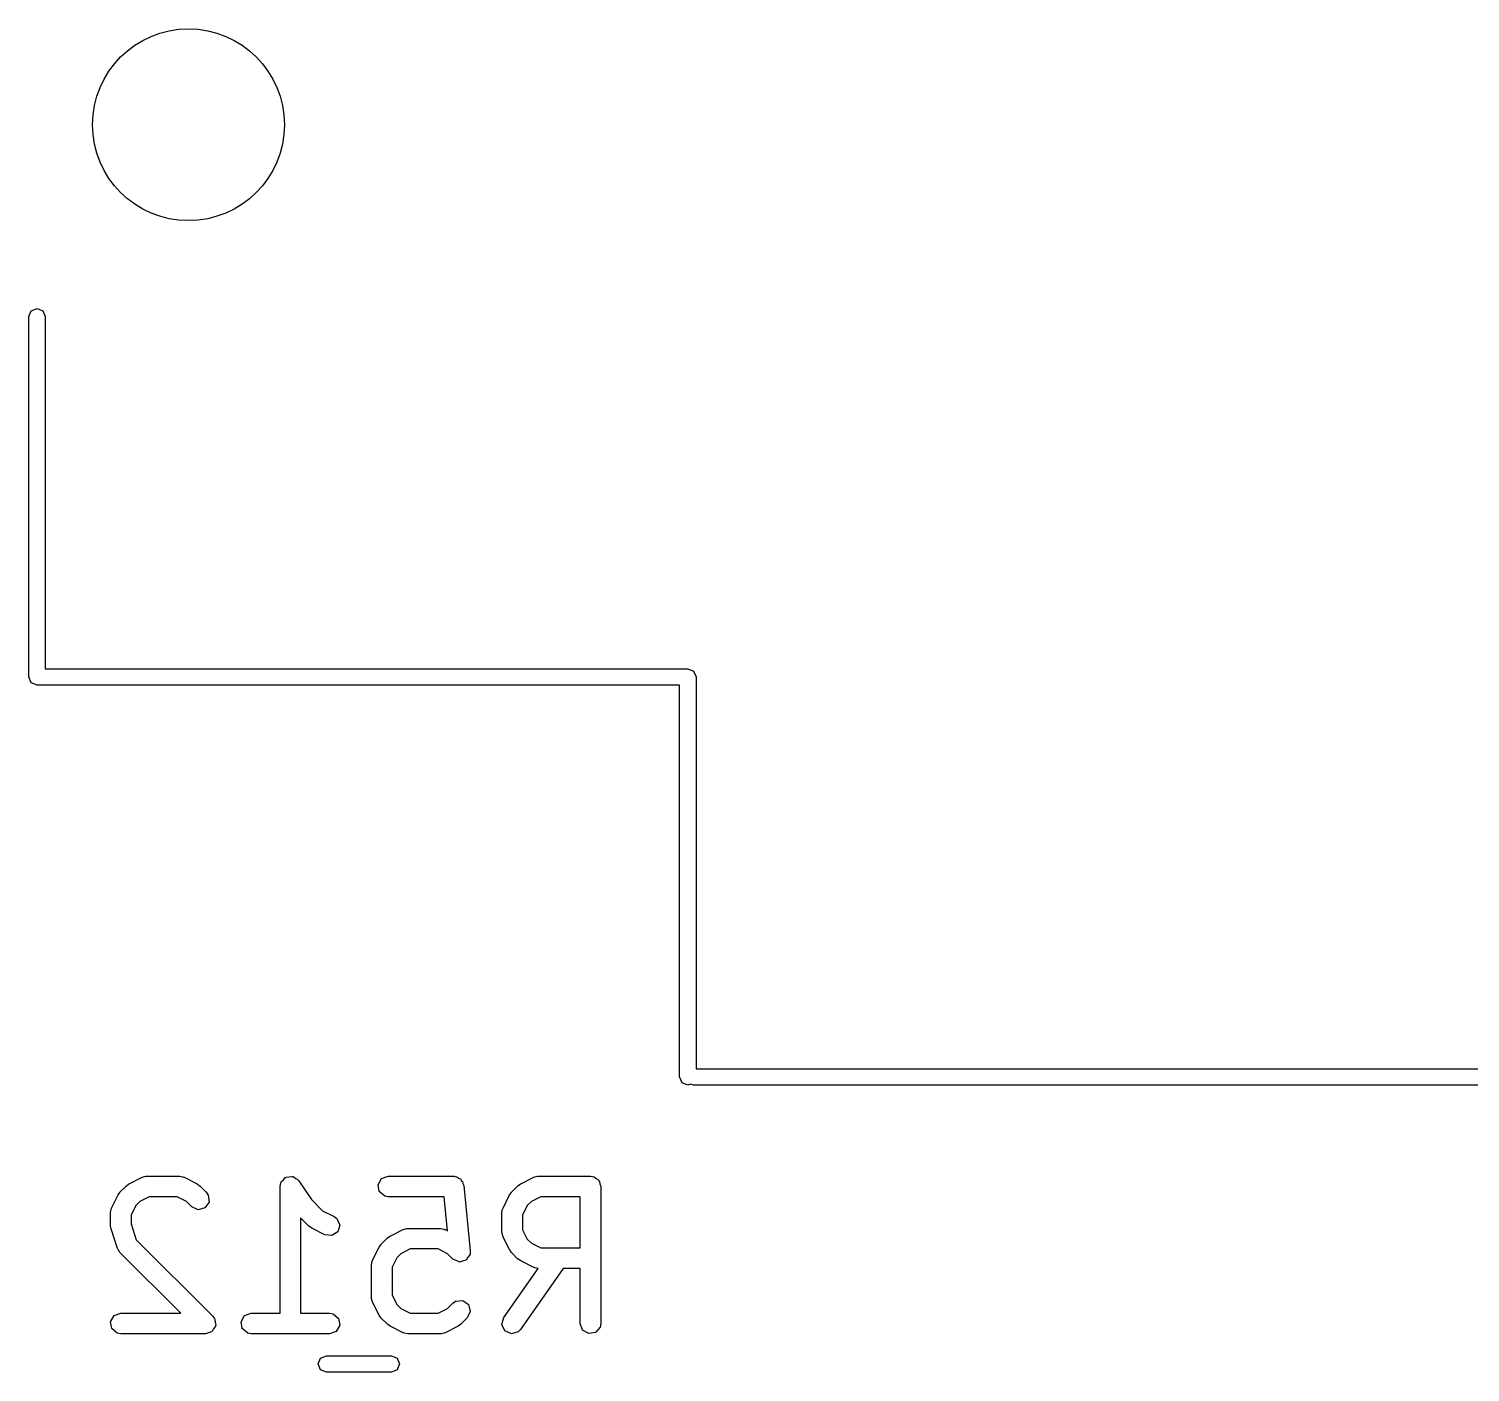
# Model space of a CAD drawing. Extents: x 109 to 192, y -153 to -42.
# Drawn here: x 147.71 to 158.22, y -71.42 to -61.61 of the extents above; entities that cross this region are included whole.
import ezdxf

# ---------------------------------------------------------------- set-up
doc = ezdxf.new("R2010")
doc.units = 0
doc.layers.add('BLACK', color=7, linetype='CONTINUOUS')

msp = doc.modelspace()

# ---------------------------------------------------------------- linework, layer by layer
at = {"layer": 'BLACK', "linetype": 'CONTINUOUS'}
for p, q in [((147.705, -63.715), (147.723, -63.6726)), ((147.705, -66.345), (147.705, -63.715)), ((147.723, -63.6726), (147.765, -63.655)), ((147.765, -63.655), (147.807, -63.6726)), ((147.807, -63.6726), (147.825, -63.715)), ((147.825, -63.715), (147.825, -66.285)), ((147.723, -66.3874), (147.705, -66.345)), ((147.825, -66.285), (152.515, -66.285)), ((152.515, -66.285), (152.557, -66.3026)), ((152.557, -66.3026), (152.575, -66.345)), ((152.575, -66.345), (152.575, -69.205)), ((147.765, -66.405), (147.723, -66.3874)), ((152.455, -66.405), (147.765, -66.405)), ((152.455, -69.265), (152.455, -66.405)), ((152.575, -69.205), (161.395, -69.205)), ((152.473, -69.3074), (152.455, -69.265)), ((152.515, -69.325), (152.473, -69.3074)), ((152.535, -69.3167), (152.515, -69.325)), ((152.555, -69.325), (152.535, -69.3167)), ((161.455, -69.325), (152.555, -69.325)), ((148.37, -70.1066), (148.418, -70.059)), ((148.418, -70.059), (148.436, -70.0461)), ((148.436, -70.0461), (148.438, -70.0449)), ((148.438, -70.0449), (148.533, -69.9973)), ((148.533, -69.9973), (148.558, -69.9899)), ((148.558, -69.9899), (148.562, -69.9909)), ((148.562, -69.9909), (148.566, -69.9894)), ((148.566, -69.9894), (148.804, -69.9894)), ((148.804, -69.9894), (148.83, -69.9939)), ((148.83, -69.9939), (148.834, -69.9968)), ((148.834, -69.9968), (148.838, -69.9973)), ((148.838, -69.9973), (148.933, -70.0449)), ((148.933, -70.0449), (148.951, -70.0583)), ((148.951, -70.0583), (148.953, -70.059)), ((148.953, -70.059), (149, -70.1066)), ((149.539, -70.0644), (149.544, -70.0387)), ((149.544, -70.0387), (149.546, -70.0354)), ((149.546, -70.0354), (149.547, -70.0311)), ((149.547, -70.0311), (149.563, -70.0161)), ((149.563, -70.0161), (149.576, -69.9994)), ((149.576, -69.9994), (149.581, -69.9987)), ((149.581, -69.9987), (149.584, -69.9957)), ((149.584, -69.9957), (149.606, -69.9943)), ((149.606, -69.9943), (149.627, -69.9905)), ((149.627, -69.9905), (149.631, -69.9927)), ((149.631, -69.9927), (149.635, -69.9924)), ((149.635, -69.9924), (149.653, -70.0053)), ((149.653, -70.0053), (149.671, -70.0162)), ((149.671, -70.0162), (149.673, -70.0202)), ((149.673, -70.0202), (149.676, -70.0228)), ((149.676, -70.0228), (149.768, -70.1595)), ((150.254, -70.0514), (150.28, -70.0069)), ((150.263, -70.1019), (150.254, -70.0514)), ((150.28, -70.0069), (150.328, -69.9894)), ((150.328, -69.9894), (150.804, -69.9894)), ((150.804, -69.9894), (150.808, -69.9901)), ((150.808, -69.9901), (150.81, -69.9896)), ((150.81, -69.9896), (150.813, -69.9909)), ((150.813, -69.9909), (150.83, -69.9939)), ((150.83, -69.9939), (150.842, -70.0041)), ((150.842, -70.0041), (150.857, -70.0107)), ((150.857, -70.0107), (150.861, -70.0201)), ((150.861, -70.0201), (150.869, -70.0269)), ((150.869, -70.0269), (150.872, -70.0426)), ((150.872, -70.0426), (150.879, -70.0569)), ((150.879, -70.0569), (150.927, -70.5331)), ((151.228, -70.1066), (151.275, -70.059)), ((151.275, -70.059), (151.294, -70.0461)), ((151.294, -70.0461), (151.295, -70.0449)), ((151.295, -70.0449), (151.39, -69.9973)), ((151.39, -69.9973), (151.415, -69.9899)), ((151.415, -69.9899), (151.419, -69.9909)), ((151.419, -69.9909), (151.424, -69.9894)), ((151.424, -69.9894), (151.804, -69.9894)), ((151.804, -69.9894), (151.814, -69.9911)), ((151.814, -69.9911), (151.817, -69.9905)), ((151.817, -69.9905), (151.82, -69.9922)), ((151.82, -69.9922), (151.83, -69.9939)), ((151.83, -69.9939), (151.845, -70.0064)), ((151.845, -70.0064), (151.862, -70.0162)), ((151.862, -70.0162), (151.864, -70.0225)), ((151.864, -70.0225), (151.869, -70.0269)), ((151.869, -70.0269), (151.873, -70.0461)), ((151.873, -70.0461), (151.879, -70.0644)), ((148.309, -70.2213), (148.356, -70.1261)), ((148.356, -70.1261), (148.37, -70.1081)), ((148.37, -70.1081), (148.37, -70.1066)), ((148.584, -70.1394), (148.516, -70.1736)), ((148.787, -70.1394), (148.584, -70.1394)), ((148.855, -70.1736), (148.787, -70.1394)), ((149, -70.1066), (149.015, -70.1279)), ((149.015, -70.1279), (149.02, -70.179)), ((149.539, -70.9894), (149.539, -70.0644)), ((149.768, -70.1595), (149.849, -70.2408)), ((150.303, -70.1349), (150.263, -70.1019)), ((150.328, -70.1394), (150.303, -70.1349)), ((150.737, -70.1394), (150.328, -70.1394)), ((150.761, -70.3876), (150.737, -70.1394)), ((151.166, -70.2213), (151.214, -70.1261)), ((151.214, -70.1261), (151.227, -70.1081)), ((151.227, -70.1081), (151.228, -70.1066)), ((151.441, -70.1394), (151.373, -70.1736)), ((151.729, -70.1394), (151.441, -70.1394)), ((151.729, -70.5132), (151.729, -70.1394)), ((151.879, -70.0644), (151.879, -71.0644)), ((148.301, -70.2549), (148.305, -70.2292)), ((148.301, -70.3501), (148.301, -70.2549)), ((148.305, -70.2292), (148.308, -70.2258)), ((148.308, -70.2258), (148.309, -70.2213)), ((148.485, -70.204), (148.451, -70.2726)), ((148.516, -70.1736), (148.485, -70.204)), ((148.894, -70.2127), (148.855, -70.1736)), ((148.941, -70.2343), (148.894, -70.2127)), ((148.99, -70.2211), (148.941, -70.2343)), ((149.02, -70.179), (148.99, -70.2211)), ((149.849, -70.2408), (149.933, -70.283)), ((151.158, -70.2549), (151.163, -70.2292)), ((151.158, -70.3977), (151.158, -70.2549)), ((151.163, -70.2292), (151.165, -70.2258)), ((151.165, -70.2258), (151.166, -70.2213)), ((151.342, -70.204), (151.308, -70.2726)), ((151.373, -70.1736), (151.342, -70.204)), ((148.301, -70.3516), (148.301, -70.3501)), ((148.305, -70.3738), (148.301, -70.3516)), ((148.352, -70.5167), (148.305, -70.3738)), ((148.451, -70.2726), (148.451, -70.3379)), ((148.451, -70.3379), (148.489, -70.4524)), ((149.751, -70.3555), (149.689, -70.2931)), ((149.689, -70.2931), (149.689, -70.9894)), ((149.753, -70.3562), (149.751, -70.3555)), ((149.771, -70.3696), (149.753, -70.3562)), ((149.866, -70.4172), (149.771, -70.3696)), ((149.933, -70.283), (149.954, -70.2985)), ((149.954, -70.2985), (149.975, -70.3456)), ((149.975, -70.3456), (149.96, -70.3948)), ((150.438, -70.3783), (150.463, -70.3708)), ((150.463, -70.3708), (150.467, -70.3719)), ((150.467, -70.3719), (150.471, -70.3703)), ((150.471, -70.3703), (150.709, -70.3703)), ((150.709, -70.3703), (150.735, -70.3749)), ((150.735, -70.3749), (150.738, -70.3777)), ((151.308, -70.2726), (151.308, -70.38)), ((148.489, -70.4524), (149.048, -71.0113)), ((149.917, -70.423), (149.866, -70.4172)), ((149.96, -70.3948), (149.917, -70.423)), ((150.275, -70.4875), (150.323, -70.4399)), ((150.323, -70.4399), (150.341, -70.4271)), ((150.341, -70.4271), (150.342, -70.4259)), ((150.342, -70.4259), (150.438, -70.3783)), ((150.738, -70.3777), (150.743, -70.3783)), ((150.743, -70.3783), (150.761, -70.3876)), ((151.16, -70.4019), (151.158, -70.3977)), ((151.159, -70.4063), (151.16, -70.4019)), ((151.166, -70.4313), (151.159, -70.4063)), ((151.214, -70.5265), (151.166, -70.4313)), ((151.308, -70.38), (151.342, -70.4485)), ((151.342, -70.4485), (151.373, -70.4789)), ((151.373, -70.4789), (151.441, -70.5132)), ((148.355, -70.5202), (148.352, -70.5167)), ((148.356, -70.5246), (148.355, -70.5202)), ((148.37, -70.546), (148.356, -70.5246)), ((148.814, -70.9894), (148.37, -70.546)), ((150.214, -70.6023), (150.261, -70.507)), ((150.261, -70.507), (150.275, -70.489)), ((150.275, -70.489), (150.275, -70.4875)), ((150.39, -70.585), (150.356, -70.6535)), ((150.42, -70.5546), (150.39, -70.585)), ((150.489, -70.5203), (150.42, -70.5546)), ((150.692, -70.5203), (150.489, -70.5203)), ((150.76, -70.5546), (150.692, -70.5203)), ((150.799, -70.5936), (150.76, -70.5546)), ((150.91, -70.5806), (150.896, -70.6015)), ((150.925, -70.56), (150.91, -70.5806)), ((150.925, -70.5591), (150.924, -70.5595)), ((150.924, -70.5595), (150.925, -70.56)), ((150.927, -70.5331), (150.925, -70.5591)), ((151.215, -70.5276), (151.214, -70.5265)), ((151.228, -70.546), (151.215, -70.5276)), ((151.275, -70.5936), (151.228, -70.546)), ((151.441, -70.5132), (151.729, -70.5132)), ((150.206, -70.6358), (150.21, -70.6102)), ((150.206, -70.8739), (150.206, -70.6358)), ((150.21, -70.6102), (150.213, -70.6067)), ((150.213, -70.6067), (150.214, -70.6023)), ((150.356, -70.6535), (150.356, -70.8562)), ((150.8, -70.5938), (150.799, -70.5936)), ((150.8, -70.5943), (150.8, -70.5938)), ((150.823, -70.6046), (150.8, -70.5943)), ((150.846, -70.6153), (150.823, -70.6046)), ((150.871, -70.6085), (150.846, -70.6154)), ((150.846, -70.6154), (150.846, -70.6152)), ((150.846, -70.6152), (150.846, -70.6153)), ((150.895, -70.602), (150.871, -70.6085)), ((150.896, -70.6015), (150.895, -70.6016)), ((150.895, -70.6016), (150.895, -70.602)), ((151.172, -71.0214), (151.422, -70.663)), ((151.277, -70.5943), (151.275, -70.5936)), ((151.295, -70.6077), (151.277, -70.5943)), ((151.605, -70.6632), (151.294, -71.1074)), ((151.39, -70.6553), (151.295, -70.6077)), ((151.394, -70.6558), (151.39, -70.6553)), ((151.398, -70.6587), (151.394, -70.6558)), ((151.422, -70.663), (151.398, -70.6587)), ((151.729, -70.6632), (151.605, -70.6632)), ((151.729, -71.0644), (151.729, -70.6632)), ((150.207, -70.8781), (150.206, -70.8739)), ((150.206, -70.8825), (150.207, -70.8781)), ((150.214, -70.9074), (150.206, -70.8825)), ((150.356, -70.8562), (150.39, -70.9247)), ((150.799, -70.9161), (150.82, -70.9012)), ((150.82, -70.9012), (150.872, -70.8967)), ((150.872, -70.8967), (150.914, -70.9261)), ((148.302, -71.0514), (148.328, -71.0069)), ((148.328, -71.0069), (148.376, -70.9894)), ((148.376, -70.9894), (148.814, -70.9894)), ((149.254, -71.0514), (149.28, -71.0069)), ((149.28, -71.0069), (149.328, -70.9894)), ((149.328, -70.9894), (149.539, -70.9894)), ((149.689, -70.9894), (149.9, -70.9894)), ((149.9, -70.9894), (149.925, -70.9939)), ((149.925, -70.9939), (149.965, -71.0269)), ((150.261, -71.0027), (150.214, -70.9074)), ((150.262, -71.0038), (150.261, -71.0027)), ((150.275, -71.0222), (150.262, -71.0038)), ((150.39, -70.9247), (150.42, -70.9551)), ((150.42, -70.9551), (150.489, -70.9894)), ((150.489, -70.9894), (150.692, -70.9894)), ((150.692, -70.9894), (150.76, -70.9551)), ((150.76, -70.9551), (150.799, -70.9161)), ((150.927, -70.9757), (150.905, -71.0222)), ((150.914, -70.9261), (150.927, -70.9757)), ((148.311, -71.1019), (148.302, -71.0514)), ((148.35, -71.1349), (148.311, -71.1019)), ((149.054, -71.1023), (149.043, -71.1218)), ((149.048, -71.0113), (149.057, -71.0248)), ((149.067, -71.0838), (149.054, -71.1023)), ((149.057, -71.0248), (149.06, -71.0269)), ((149.06, -71.0269), (149.06, -71.0289)), ((149.06, -71.0289), (149.063, -71.0327)), ((149.063, -71.0327), (149.065, -71.0552)), ((149.065, -71.0552), (149.069, -71.0774)), ((149.069, -71.0774), (149.067, -71.0804)), ((149.067, -71.0804), (149.067, -71.0838)), ((149.263, -71.1019), (149.254, -71.0514)), ((149.303, -71.1349), (149.263, -71.1019)), ((149.974, -71.0774), (149.948, -71.1218)), ((149.965, -71.0269), (149.974, -71.0774)), ((150.323, -71.0698), (150.275, -71.0222)), ((150.324, -71.0705), (150.323, -71.0698)), ((150.342, -71.0838), (150.324, -71.0705)), ((150.438, -71.1315), (150.342, -71.0838)), ((150.838, -71.0838), (150.743, -71.1315)), ((150.839, -71.0827), (150.838, -71.0838)), ((150.858, -71.0698), (150.839, -71.0827)), ((150.905, -71.0222), (150.858, -71.0698)), ((151.158, -71.0709), (151.172, -71.0214)), ((151.18, -71.1174), (151.158, -71.0709)), ((151.294, -71.1074), (151.276, -71.1258)), ((151.747, -71.1126), (151.729, -71.0644)), ((151.875, -71.09), (151.842, -71.1293)), ((151.879, -71.0644), (151.875, -71.09)), ((148.376, -71.1394), (148.35, -71.1349)), ((148.995, -71.1394), (148.376, -71.1394)), ((149.016, -71.1317), (148.995, -71.1394)), ((149.038, -71.1258), (149.016, -71.1317)), ((149.04, -71.123), (149.038, -71.1258)), ((149.043, -71.1218), (149.04, -71.123)), ((149.328, -71.1394), (149.303, -71.1349)), ((149.9, -71.1394), (149.328, -71.1394)), ((149.948, -71.1218), (149.9, -71.1394)), ((150.442, -71.132), (150.438, -71.1315)), ((150.445, -71.1349), (150.442, -71.132)), ((150.471, -71.1394), (150.445, -71.1349)), ((150.709, -71.1394), (150.471, -71.1394)), ((150.713, -71.1378), (150.709, -71.1394)), ((150.718, -71.1389), (150.713, -71.1378)), ((150.743, -71.1315), (150.718, -71.1389)), ((151.227, -71.1391), (151.18, -71.1174)), ((151.276, -71.1258), (151.227, -71.1391)), ((151.791, -71.1382), (151.747, -71.1126)), ((151.842, -71.1293), (151.791, -71.1382)), ((149.817, -71.3595), (149.834, -71.3171)), ((149.834, -71.3171), (149.877, -71.2995)), ((149.877, -71.2995), (150.351, -71.2995)), ((150.351, -71.2995), (150.394, -71.3171)), ((150.394, -71.3171), (150.411, -71.3595)), ((149.834, -71.4019), (149.817, -71.3595)), ((149.877, -71.4195), (149.834, -71.4019)), ((150.351, -71.4195), (149.877, -71.4195)), ((150.394, -71.4019), (150.351, -71.4195)), ((150.411, -71.3595), (150.394, -71.4019))]:
    msp.add_line(p, q, dxfattribs=at)
at = {"layer": 'BLACK'}
msp.add_circle((148.87, -62.315), 0.7, dxfattribs=at)

doc.saveas('drawing.dxf')
